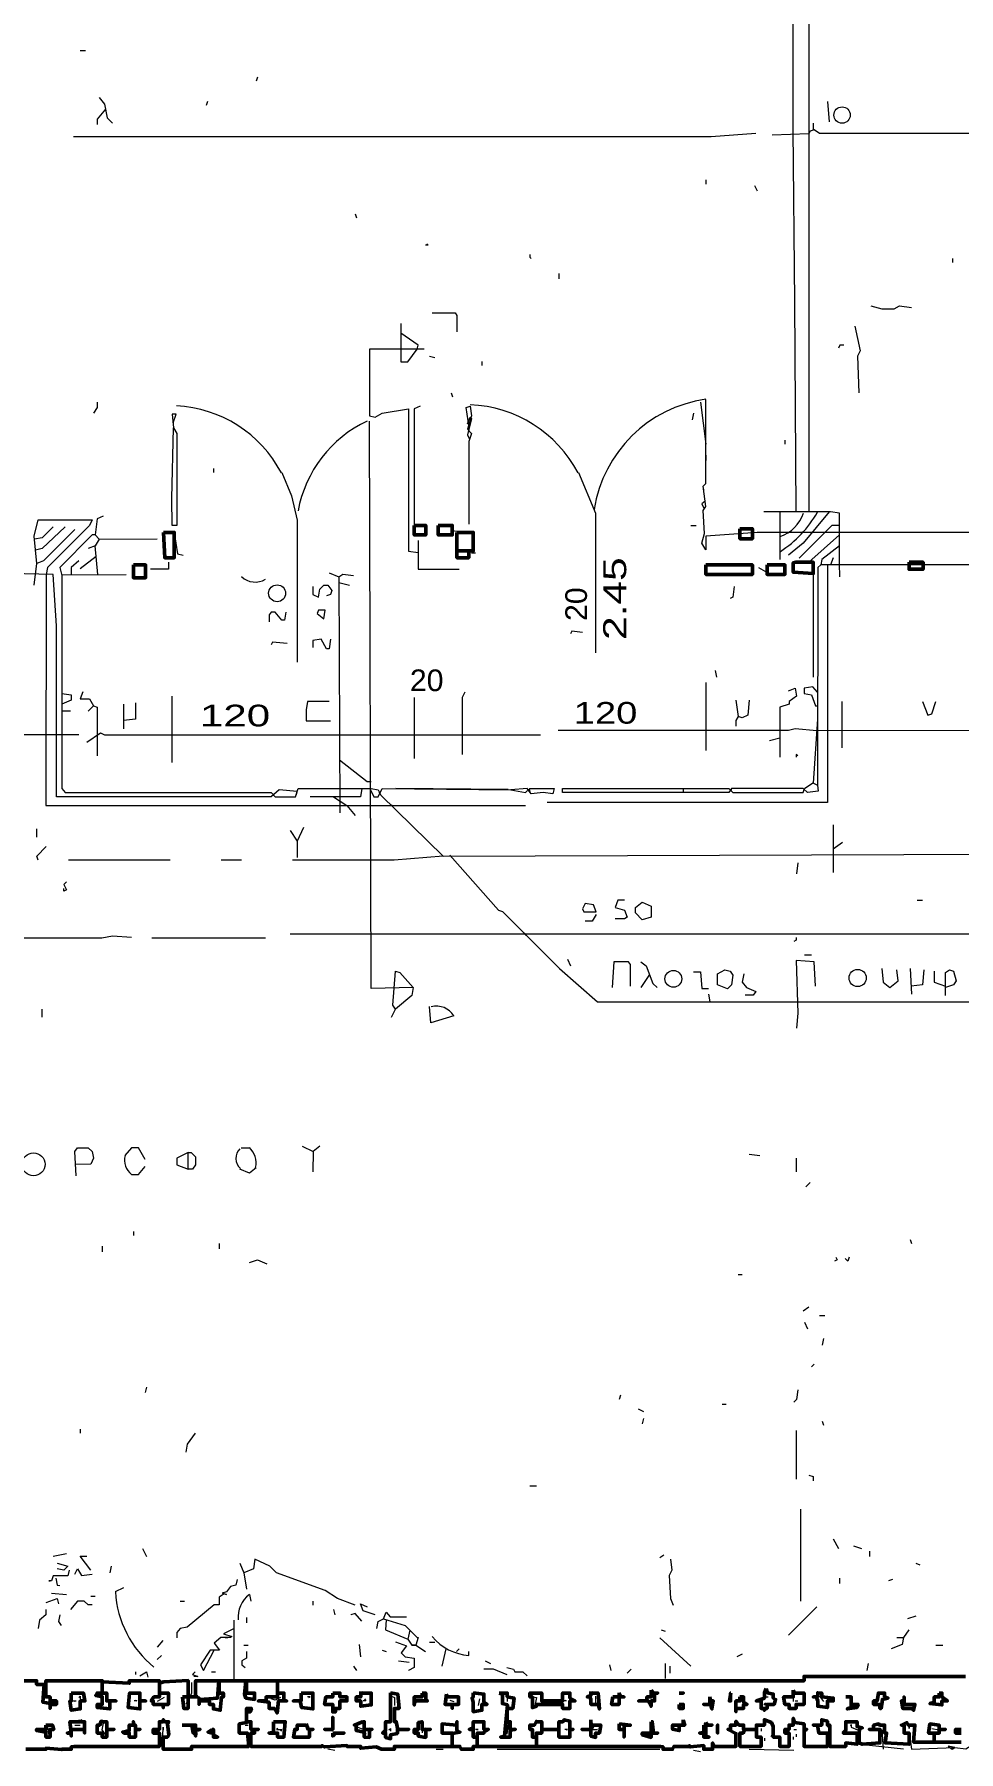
# Model space of a CAD drawing. Header units: metres. Extents: x 0.1 to 48.1, y 1.3 to 34.5.
# Drawn here: x 21.99 to 26.53, y 1.37 to 9.79 of the extents above; entities that cross this region are included whole.
import ezdxf

# ---------------------------------------------------------------- set-up
doc = ezdxf.new("R2010")
doc.units = ezdxf.units.M
doc.linetypes.add('DASHDOT', pattern=[1, 0.5, -0.25, 0, -0.25])
for name, color, linetype, lineweight in [('P2D_AXONES', 1, 'DASHDOT', 13), ('P2D_GRAMMES', 7, 'Continuous', 18), ('P2D_MIKRA', 8, 'Continuous', 13), ('P2D_TOIXOI', 7, 'Continuous', 50), ('P2D_TOXA', 7, 'Continuous', 18)]:
    doc.layers.add(name, color=color, linetype=linetype, lineweight=lineweight)
doc.layers.add('P2D_KEIMENA', color=7, linetype='Continuous')
doc.styles.add('ARIAL', font='arial.ttf')

msp = doc.modelspace()

# ---------------------------------------------------------------- linework, layer by layer
at = {"layer": 'P2D_AXONES'}
msp.add_lwpolyline([(23.641283, 6.094005), (23.674529, 6.087356), (23.687827, 6.060759), (23.993691, 5.761545), (23.754319, 5.741672), (22.005576, 5.741672), (21.998927, 5.761545), (22.045471, 5.808089)], dxfattribs=at)
at = {"layer": 'P2D_GRAMMES'}
for p, q in [((25.811045, 9.35877), (25.811498, 9.324164)), ((25.257042, 7.989031), (25.284094, 7.782906)), ((25.284094, 7.729712), (25.284094, 7.703115)), ((25.271269, 7.569811), (25.273012, 7.556745)), ((25.64723, 7.450568), (25.64723, 7.217723)), ((24.093429, 7.350351), (24.038621, 7.357356)), ((25.939688, 7.337408), (25.788979, 7.203695)), ((22.304791, 7.317461), (22.284843, 7.284215)), ((22.304791, 7.317461), (22.590707, 7.318723)), ((26.852853, 7.190122), (25.848822, 7.191126)), ((25.908665, 7.225841), (25.895366, 7.190122)), ((22.12035, 7.142563), (22.437775, 7.143732)), ((23.481702, 7.131283), (23.487316, 5.974319)), ((23.481831, 7.104622), (23.534895, 7.091387)), ((25.811045, 7.147906), (25.811045, 6.639241)), ((25.284094, 6.612644), (25.284094, 6.280183)), ((22.424351, 6.506257), (22.424351, 6.386571)), ((22.661725, 6.546152), (22.661725, 6.22034)), ((23.851933, 6.539503), (23.851933, 6.240288)), ((25.431861, 6.526204), (25.44322, 6.446414)), ((25.952246, 6.519555), (25.952246, 6.293482)), ((22.121452, 6.474119), (22.165157, 6.474119)), ((25.832171, 6.433069), (25.810621, 6.119755)), ((22.205052, 6.356467), (20.848613, 6.356467)), ((25.64723, 6.340026), (25.596152, 6.326728)), ((23.276098, 6.074645), (23.272218, 6.062596)), ((23.678518, 6.079377), (23.681674, 6.067169)), ((24.312996, 6.087487), (23.761166, 6.093001)), ((24.416363, 6.091008), (24.420638, 6.074411)), ((25.172753, 6.093667), (25.172753, 6.074058)), ((25.409974, 6.093667), (25.407511, 6.082563)), ((23.734878, 6.014732), (23.74767, 6.00906)), ((23.308822, 5.901178), (23.277921, 5.834686)), ((25.909937, 5.914476), (25.909937, 5.681754)), ((25.955209, 5.828037), (25.909937, 5.794791)), ((23.993691, 5.761545), (30.057775, 5.782567)), ((23.122644, 5.359006), (22.56411, 5.359006)), ((23.24233, 5.379884), (27.21856, 5.379884)), ((24.392644, 5.382539), (24.402618, 5.372565)), ((25.007525, 5.180184), (24.964476, 5.116571)), ((26.28767, 5.20966), (26.294319, 5.083325)), ((25.296937, 5.083325), (25.303586, 5.045536)), ((23.002958, 4.329666), (23.042853, 4.329666)), ((23.302173, 4.338613), (23.355366, 4.312016)), ((23.355366, 4.312016), (23.355025, 4.212277)), ((23.388613, 4.338613), (23.355366, 4.312016)), ((25.727343, 2.942277), (25.727343, 2.702906)), ((25.748902, 2.556623), (25.748902, 2.104476)), ((22.424351, 2.170969), (22.384581, 2.151021)), ((23.042853, 2.137723), (23.049503, 2.104476)), ((25.828874, 2.07788), (25.689241, 1.938246)), ((22.967349, 1.714671), (22.967349, 2.011387)), ((23.831148, 1.962021), (23.820812, 1.918298)), ((22.923168, 1.927137), (22.936466, 1.927137)), ((23.927199, 1.904067), (23.953796, 1.904067)), ((24.073482, 1.871754), (24.060183, 1.858455)), ((24.119512, 1.838508), (24.119512, 1.858455)), ((25.057565, 1.924948), (25.210497, 1.785314)), ((26.221178, 1.927137), (26.254424, 1.927137)), ((24.25966, 1.378187), (25.057565, 1.378187)), ((25.795628, 1.391936), (25.971104, 1.391936)), ((26.254424, 1.378187), (26.026191, 1.402984))]:
    msp.add_line(p, q, dxfattribs=at)
for points in [[(25.692753, 10.701911), (25.789644, 10.700789), (25.789644, 7.450568)], [(25.727343, 7.450568), (25.720389, 8.481073), (25.713436, 9.325524), (25.713436, 10.349503), (25.729136, 10.382749)], [(22.304791, 9.484237), (22.331387, 9.451859), (22.344686, 9.385366), (22.371283, 9.35877)], [(22.336246, 9.427563), (22.295808, 9.378717), (22.295808, 9.35212)], [(25.52966, 9.307683), (25.310236, 9.291396), (22.178455, 9.291396)], [(28.575, 9.338822), (28.568351, 9.319616), (27.883482, 9.319616), (27.81699, 9.307683), (25.842173, 9.307683), (25.815576, 9.325524), (25.795628, 9.318874), (25.789644, 9.305576), (25.60945, 9.298927)], [(23.940497, 8.428263), (24.053534, 8.428263), (24.061877, 8.414581), (24.061877, 8.334791)], [(26.094843, 8.461126), (26.148037, 8.447415), (26.20788, 8.447415), (26.234476, 8.461126), (26.294319, 8.454476)], [(23.787185, 8.374686), (23.787185, 8.187699), (23.820812, 8.187699), (23.867356, 8.248507), (23.871896, 8.268298), (23.787185, 8.328141)], [(26.015052, 8.361387), (26.041649, 8.241702), (26.028351, 8.215105), (26.035, 8.035576)], [(23.900602, 8.248507), (23.632028, 8.248507), (23.632028, 7.922539), (23.66123, 7.91589), (23.694476, 7.935838), (23.824259, 7.955785), (23.824259, 7.257618), (23.871896, 7.250969)], [(22.667958, 7.888385), (22.683796, 7.929962), (22.663848, 7.929962), (22.670497, 7.862696), (22.686715, 7.836099), (22.686715, 7.384488), (22.663848, 7.384488), (22.661725, 7.516937), (22.670497, 7.862696)], [(23.880654, 7.969084), (23.851933, 7.955785), (23.851933, 7.384488)], [(24.122373, 7.865434), (24.106728, 7.962435), (24.126675, 7.969084), (24.133325, 7.922539), (24.113377, 7.856047), (24.133325, 7.836099), (24.119512, 7.796204), (24.119512, 7.390602)], [(29.383567, 7.368993), (27.032382, 7.368258), (27.019084, 7.350351), (25.536309, 7.350351), (25.284094, 7.330759), (25.283639, 7.264267), (25.263691, 7.297513), (25.27699, 7.344058), (25.27034, 7.457094), (25.283639, 7.477042), (25.27034, 7.57678), (25.284094, 7.590079), (25.284094, 8.00233)], [(23.847408, 5.116571), (23.641283, 5.11184), (23.632028, 7.895942)], [(24.126875, 7.883442), (24.113377, 7.883491), (24.126675, 7.91589), (24.133325, 7.909241), (24.113377, 7.82945), (24.123678, 7.808238)], [(23.202435, 7.643272), (23.248979, 7.530236), (23.277921, 7.41055), (23.277921, 6.712382)], [(24.658613, 7.643272), (24.742493, 7.443796), (24.742493, 6.758927)], [(25.280038, 7.504045), (25.263691, 7.49034), (25.276478, 7.466301)], [(22.324738, 7.430497), (22.295808, 7.417199), (22.284843, 7.337284)], [(25.941911, 7.131283), (25.939688, 7.197775), (25.939688, 7.443796), (25.895366, 7.450445), (25.769031, 7.450568), (25.569555, 7.450568)], [(25.888724, 7.450452), (25.762382, 7.297513), (25.689241, 7.23767)], [(23.277193, 6.078044), (23.189136, 6.087356), (23.149241, 6.052379), (22.09554, 6.052379), (22.09554, 6.891911), (22.078717, 7.143732), (21.726309, 7.15123), (21.679764, 7.143732), (20.542749, 7.143732), (20.509503, 7.127231), (20.316675, 7.127231), (20.26975, 7.144581), (20.26975, 7.310812), (20.349921, 7.377304), (20.36322, 7.411639), (20.595942, 7.411639)], [(21.985628, 7.091387), (21.998927, 7.197775), (21.985628, 7.330759), (22.005576, 7.411639), (22.271545, 7.411639), (22.258246, 7.383953), (22.05212, 7.177827), (22.045471, 7.143732), (22.043707, 6.00906), (24.399293, 6.00906)], [(22.078717, 7.377304), (22.025524, 7.32411), (21.987077, 7.316276)], [(22.13856, 7.377304), (22.025524, 7.270916), (21.992343, 7.263609)], [(22.185105, 7.364005), (22.032173, 7.211073), (21.998927, 7.197775)], [(22.304791, 7.317461), (22.284843, 7.337284), (22.271545, 7.337284), (22.111963, 7.177827), (22.121452, 7.137932), (22.121452, 6.094005), (22.13856, 6.073226), (23.149241, 6.073226), (23.169188, 6.052379), (23.268927, 6.052379), (23.282225, 6.093667), (23.634634, 6.093667), (23.654581, 6.052379), (23.674529, 6.052379), (23.694476, 6.093667), (24.326152, 6.087356)], [(22.673822, 7.350351), (22.690445, 7.244319), (22.717042, 7.23767)], [(25.939688, 7.384488), (25.902016, 7.384488), (25.742435, 7.224372)], [(22.298141, 7.143732), (22.284843, 7.284215), (22.251597, 7.270916)], [(23.871896, 7.310812), (23.871896, 7.169311), (24.073482, 7.169311)], [(25.939688, 7.284215), (25.85291, 7.217723), (25.848822, 7.191126)], [(22.205052, 7.211073), (22.168215, 7.177827), (22.168215, 7.143732)], [(22.289834, 7.231493), (22.212619, 7.171178), (22.212619, 7.171178)], [(22.645563, 7.204424), (22.645563, 7.169311), (22.557461, 7.169311)], [(25.880581, 7.191047), (25.880564, 6.024671), (24.505681, 6.024671)], [(25.848822, 7.191126), (25.833782, 7.177827), (25.831471, 6.10933)], [(23.435157, 7.15123), (23.481702, 7.131283), (23.501649, 7.144581), (23.554843, 7.137932)], [(25.689241, 6.572749), (25.722487, 6.586047), (25.729136, 6.546152), (25.692753, 6.519555), (25.692753, 6.506257), (25.64723, 6.492958), (25.64723, 6.246937)], [(25.832459, 6.566063), (25.808927, 6.592696), (25.766515, 6.586047), (25.766515, 6.55945), (25.802277, 6.552801), (25.822225, 6.499607), (25.832315, 6.499614)], [(22.121452, 6.55945), (22.168215, 6.552801), (22.168215, 6.526204), (22.121452, 6.506257)], [(22.225, 6.567206), (22.211702, 6.533272), (22.258246, 6.533272), (22.278194, 6.499607)], [(22.278194, 6.499607), (22.251597, 6.47301), (22.251597, 6.47301)], [(22.278194, 6.499607), (22.295808, 6.492958), (22.295808, 6.253586)], [(22.483203, 6.512906), (22.483203, 6.433115), (22.424351, 6.426466)], [(23.435157, 6.519555), (23.32877, 6.519555), (23.321112, 6.47966), (23.321112, 6.425882), (23.441806, 6.425882)], [(24.100079, 6.566099), (24.08678, 6.539503), (24.08678, 6.260236)], [(25.496414, 6.526204), (25.489764, 6.453063), (25.463168, 6.439764), (25.44322, 6.446414)], [(25.44322, 6.446414), (25.431861, 6.426466), (25.431861, 6.399869)], [(22.244948, 6.320079), (22.31144, 6.366623), (22.331387, 6.356467), (24.472435, 6.356467)], [(27.617513, 6.37778), (25.828308, 6.376905), (25.722487, 6.386571), (25.689241, 6.37778), (24.558874, 6.37778)], [(23.486058, 6.233563), (23.621335, 6.127418), (23.641283, 6.127418)], [(23.594738, 6.093667), (23.588089, 6.052379), (23.342068, 6.052379)], [(23.455105, 6.052379), (23.521597, 6.00906), (23.561492, 5.961021)], [(23.24233, 5.88788), (23.277921, 5.834686), (23.277921, 5.754895)], [(24.026937, 5.765369), (24.266309, 5.495576), (24.286257, 5.488927), (24.565524, 5.20966), (24.751702, 5.045536), (26.952592, 5.045536), (27.318298, 5.062011), (28.162749, 5.062011)], [(22.464372, 5.362592), (22.371283, 5.369241), (22.318089, 5.359006), (20.808717, 5.359006), (20.773398, 5.355942), (20.748874, 5.339727), (20.323325, 5.339727), (20.303377, 5.355942), (20.256832, 5.339727), (19.864529, 5.339727)], [(24.913721, 5.12322), (24.913721, 5.229607), (24.904634, 5.242906), (24.831492, 5.242906), (24.824843, 5.116571)], [(24.964476, 5.242906), (24.991073, 5.222958), (25.024319, 5.136518), (25.044267, 5.116571)], [(25.822225, 5.12322), (25.815576, 5.242906), (25.727343, 5.249555), (25.735785, 4.990236), (25.729136, 4.917094)], [(23.741021, 4.970288), (23.760969, 5.010183), (23.74767, 5.030131), (23.760969, 5.196361), (23.780916, 5.189712), (23.847408, 5.116571)], [(25.469817, 5.183063), (25.463168, 5.143168), (25.483115, 5.116571), (25.52966, 5.096623), (25.516361, 5.078476), (25.476466, 5.078476)], [(26.354162, 5.20301), (26.347513, 5.129869), (26.292244, 5.122761)], [(26.405104, 5.196361), (26.405104, 5.143168), (26.460688, 5.12322)], [(26.460688, 5.076675), (26.460688, 5.189712), (26.480497, 5.20301), (26.500445, 5.196361), (26.513743, 5.149817), (26.500445, 5.129869), (26.460688, 5.116571)], [(23.847408, 5.116571), (23.840759, 5.076675), (23.760969, 5.010183)], [(24.046885, 4.976937), (23.933848, 4.943691), (23.927199, 5.023482)], [(22.191754, 4.19233), (22.185105, 4.312016), (22.198403, 4.329666), (22.251597, 4.329666), (22.271545, 4.312016), (22.278194, 4.27877), (22.264895, 4.248778), (22.188648, 4.248236)], [(22.530864, 4.27212), (22.497618, 4.329666), (22.464372, 4.329666), (22.431126, 4.292068)], [(22.742139, 4.306525), (22.686715, 4.27877), (22.686715, 4.245524), (22.742139, 4.225848)], [(22.464372, 4.198979), (22.497618, 4.198979), (22.530864, 4.238874)], [(23.076099, 4.232225), (23.042853, 4.205628), (22.996309, 4.225576)], [(22.996309, 2.290654), (23.016257, 2.24411), (23.028787, 2.164319)], [(23.561492, 2.084529), (23.475052, 2.117775), (23.415209, 2.15767), (23.175838, 2.24411), (23.142592, 2.277356), (23.06945, 2.310602), (23.062801, 2.264058), (23.016257, 2.24411)], [(25.110759, 2.310602), (25.117408, 2.257408), (25.10411, 2.230812), (25.110759, 2.117775), (25.124058, 2.084529)], [(22.98301, 2.210864), (22.976361, 2.184267), (22.949764, 2.177618), (22.929817, 2.151021), (22.909869, 2.144372), (22.929817, 2.137723), (22.919843, 2.141047), (22.894354, 2.124424), (22.894354, 2.086506), (22.869974, 2.086506), (22.73699, 1.978141), (22.703743, 1.971492), (22.686715, 1.951545), (22.686715, 1.924948)], [(23.594738, 2.006875), (23.561492, 2.044634), (23.541545, 2.037984), (23.541545, 2.037984)], [(23.66123, 2.037984), (23.601387, 2.057932), (23.588089, 2.091178), (23.621335, 2.07788)], [(23.701126, 2.018037), (23.714424, 2.051283), (23.734372, 2.027577), (23.814162, 2.027577)], [(22.967349, 1.971492), (22.916518, 1.944895), (22.956414, 1.931597), (22.949764, 1.927137), (22.90322, 1.927137), (22.869974, 1.898351), (22.896571, 1.863765), (22.850026, 1.863765), (22.803482, 1.791963), (22.81678, 1.765366), (22.869974, 1.863765)], [(23.66788, 1.971492), (23.674529, 2.004738), (23.701126, 2.018037), (23.807513, 1.984791), (23.867356, 1.927137), (23.871896, 1.927137), (23.860707, 1.888377), (23.840759, 1.888377)], [(23.714695, 2.013796), (23.711864, 1.964843), (23.820812, 1.918298)], [(26.281021, 1.964843), (26.254424, 1.927137), (26.247775, 1.891702), (26.194581, 1.871754)], [(23.760969, 1.905), (23.814162, 1.885052), (23.787565, 1.851806), (23.807513, 1.831859), (23.851933, 1.825209), (23.851933, 1.778665), (23.824259, 1.765366), (23.824259, 1.765366)], [(23.820812, 1.918298), (23.840759, 1.888377), (23.860707, 1.888377), (23.907251, 1.858455)], [(24.00699, 1.871754), (23.987042, 1.785314), (23.987042, 1.785314)], [(26.128089, 1.475507), (26.148037, 1.472801), (26.154686, 1.378187)], [(26.282082, 1.47945), (26.282082, 1.486099), (26.282082, 1.47945)], [(26.282082, 1.457358), (26.294319, 1.378187), (26.507094, 1.386361), (26.473848, 1.39301), (26.493796, 1.378187), (26.507094, 1.386361), (26.560288, 1.379712), (26.613482, 1.413162)]]:
    msp.add_lwpolyline(points, dxfattribs=at)
for points in [[(24.326152, 6.087356), (24.399293, 6.073226), (24.419241, 6.094005), (24.492382, 6.093667), (24.538927, 6.093667), (24.532277, 6.067408), (24.485733, 6.074058), (24.42589, 6.067408), (24.405942, 6.094005)], [(25.831471, 6.10933), (25.835524, 6.080707), (25.78233, 6.074058), (25.762382, 6.093667), (25.409974, 6.093667), (25.396675, 6.073226), (24.580953, 6.073226), (24.580953, 6.093667), (25.396675, 6.093667), (25.416623, 6.073226), (25.762382, 6.073226), (25.769031, 6.094005), (25.808927, 6.120602)], [(22.742139, 4.306525), (22.756937, 4.306525), (22.778614, 4.285419), (22.778614, 4.245524), (22.763586, 4.225848), (22.742139, 4.225848)]]:
    msp.add_lwpolyline(points, close=True, dxfattribs=at)
at = {"layer": 'P2D_MIKRA'}
for p, q in [((22.211702, 9.714732), (22.238298, 9.714732)), ((23.082749, 9.584843), (23.076099, 9.564895)), ((22.836728, 9.465157), (22.830079, 9.445209)), ((25.882068, 9.465157), (25.888717, 9.365419)), ((25.284094, 9.079503), (25.284094, 9.059555)), ((25.52301, 9.052906), (25.536309, 9.026309)), ((23.561492, 8.913272), (23.568141, 8.893325)), ((26.494627, 8.693848), (26.494627, 8.673901)), ((24.562322, 8.620707), (24.562322, 8.59411)), ((23.927199, 8.215105), (23.953796, 8.208455)), ((24.184174, 8.188508), (24.184174, 8.16856)), ((24.033586, 8.035576), (24.040236, 8.015628)), ((25.223796, 7.935838), (25.217147, 7.902592)), ((25.672318, 7.802853), (25.672318, 7.782906)), ((22.866174, 7.66322), (22.866174, 7.643272)), ((25.210497, 7.384488), (25.237094, 7.384488)), ((24.133325, 7.249098), (24.153272, 7.249098)), ((25.542958, 7.177827), (25.576204, 7.15788)), ((25.330183, 6.672487), (25.336832, 6.639241)), ((21.997949, 5.894529), (21.997949, 5.854634)), ((25.735785, 5.728298), (25.729136, 5.675105)), ((26.320916, 5.545042), (26.347513, 5.545042)), ((24.605419, 5.256204), (24.618717, 5.222958)), ((25.769031, 5.276188), (25.802277, 5.276188)), ((22.02457, 5.010183), (22.02457, 4.970288)), ((25.496414, 4.298717), (25.549607, 4.292068)), ((25.727343, 4.27877), (25.727343, 4.212277)), ((25.795628, 4.159084), (25.775681, 4.139136)), ((22.473329, 3.919712), (22.473329, 3.899764)), ((26.28767, 3.879817), (26.294319, 3.859869)), ((22.320258, 3.846571), (22.320258, 3.819974)), ((22.894354, 3.859869), (22.894354, 3.833272)), ((25.44322, 3.708561), (25.463168, 3.708561)), ((25.788979, 3.547356), (25.762382, 3.527408)), ((25.769031, 3.474215), (25.78233, 3.440969)), ((25.842173, 3.507461), (25.86877, 3.507461)), ((25.86212, 3.394424), (25.855471, 3.361178)), ((25.815576, 3.268089), (25.802277, 3.254791)), ((22.537513, 3.155052), (22.530864, 3.128455)), ((24.864738, 3.115157), (24.858089, 3.095209)), ((24.951178, 3.048665), (24.977775, 3.035366)), ((25.363429, 3.072036), (25.383377, 3.072036)), ((24.977775, 3.00212), (24.971126, 2.975524)), ((25.855471, 2.988822), (25.86212, 2.968874)), ((22.212619, 2.948927), (22.212619, 2.928979)), ((24.419241, 2.670286), (24.452487, 2.670286)), ((22.517565, 2.363796), (22.537513, 2.323901)), ((25.908665, 2.41034), (25.935262, 2.363796)), ((26.008403, 2.377094), (26.048298, 2.363796)), ((22.145209, 2.337199), (22.078717, 2.323901)), ((22.364634, 2.277356), (22.357984, 2.24411)), ((25.077513, 2.33055), (25.057565, 2.317251)), ((26.087529, 2.350497), (26.087529, 2.323901)), ((26.314267, 2.290654), (26.334215, 2.284005)), ((25.939688, 2.217513), (25.939688, 2.190916)), ((26.20123, 2.210864), (26.181283, 2.204215)), ((22.072068, 2.144372), (22.145209, 2.137723)), ((22.264895, 2.129572), (22.284843, 2.129572)), ((22.703743, 2.104429), (22.723691, 2.104429)), ((23.028787, 2.024686), (23.028787, 1.998089)), ((23.355025, 2.104476), (23.355025, 2.084529)), ((23.455105, 2.064581), (23.461754, 2.037984)), ((26.314267, 2.031335), (26.274372, 2.018037)), ((25.064215, 1.964843), (25.084162, 1.958194)), ((22.617304, 1.911649), (22.590707, 1.878403)), ((23.016257, 1.888377), (23.036204, 1.888377)), ((23.58144, 1.891702), (23.588089, 1.831859)), ((23.694476, 1.865105), (23.714424, 1.858455)), ((26.414005, 1.888377), (26.447251, 1.888377)), ((22.610654, 1.838508), (22.590707, 1.81856)), ((23.554843, 1.785314), (23.568141, 1.765366)), ((23.774267, 1.811911), (23.827461, 1.805262)), ((24.199817, 1.811911), (24.226414, 1.798613)), ((24.811545, 1.791963), (24.818194, 1.765366)), ((24.917932, 1.772016), (24.897984, 1.752068)), ((25.084162, 1.798613), (25.084162, 1.725471)), ((25.10688, 1.785314), (25.10688, 1.752068)), ((25.463168, 1.845157), (25.436571, 1.831859)), ((26.081545, 1.798613), (26.074895, 1.765366)), ((22.483203, 1.758717), (22.483203, 1.745419)), ((22.856675, 1.757768), (22.876623, 1.757768)), ((22.623953, 1.632382), (22.590707, 1.612435)), ((24.026937, 1.619084), (24.046885, 1.612435)), ((24.17322, 1.625733), (24.166571, 1.592487)), ((24.309333, 1.625733), (24.309333, 1.612435)), ((24.742493, 1.639031), (24.742493, 1.605785)), ((25.576204, 1.635194), (25.589503, 1.635194)), ((25.713436, 1.625733), (25.713436, 1.612435)), ((25.722487, 1.615659), (25.735785, 1.615659)), ((25.842173, 1.639031), (25.86212, 1.612435)), ((22.05212, 1.486099), (22.05877, 1.446204)), ((22.185105, 1.496876), (22.211702, 1.496876)), ((22.617304, 1.472801), (22.610654, 1.39966)), ((23.022906, 1.496876), (23.036204, 1.496876)), ((23.890628, 1.499398), (23.890628, 1.459503)), ((24.312853, 1.506047), (24.306204, 1.452853)), ((25.451611, 1.452853), (25.451611, 1.39966)), ((25.555081, 1.47945), (25.555081, 1.466152)), ((25.571284, 1.432906), (25.571284, 1.419607)), ((25.60945, 1.452853), (25.602801, 1.439555)), ((25.713436, 1.439555), (25.713436, 1.426257)), ((25.715838, 1.475507), (25.729136, 1.475507)), ((25.727343, 1.452853), (25.727343, 1.439555)), ((25.880564, 1.459503), (25.880564, 1.406309)), ((26.394058, 1.47945), (26.427304, 1.472801)), ((23.428508, 1.379712), (23.461754, 1.373063)), ((23.960445, 1.378187), (23.993691, 1.378187)), ((25.223796, 1.373063), (25.257042, 1.366414)), ((25.496414, 1.378187), (25.715838, 1.373063))]:
    msp.add_line(p, q, dxfattribs=at)
for points in [[(23.913901, 8.76699), (23.92055, 8.76034), (23.907251, 8.76034)], [(24.420167, 8.713796), (24.420167, 8.700497), (24.42589, 8.693848)], [(25.961859, 8.26883), (25.941911, 8.26883), (25.935262, 8.255)], [(22.295808, 7.989031), (22.295808, 7.962435), (22.278194, 7.935838)], [(23.355025, 7.084738), (23.355025, 7.044843), (23.381963, 7.031545), (23.388613, 7.07144), (23.40856, 7.090447), (23.428508, 7.090447), (23.448455, 7.064791), (23.441806, 7.044843), (23.421859, 7.038194)], [(25.423272, 7.084738), (25.416623, 7.031545), (25.403325, 7.024895)], [(23.222382, 6.958403), (23.215733, 6.918508), (23.202435, 6.918508), (23.169188, 6.958403), (23.149241, 6.958403), (23.139208, 6.945105), (23.139208, 6.911859)], [(24.67856, 6.858665), (24.625366, 6.865314), (24.618717, 6.852016)], [(23.229031, 6.805471), (23.15589, 6.81212), (23.149241, 6.798822)], [(23.441806, 6.825419), (23.435157, 6.778637), (23.421859, 6.778637), (23.395262, 6.825419), (23.355025, 6.81877), (23.355025, 6.785524)], [(26.347513, 6.519555), (26.37411, 6.453063), (26.394058, 6.459712), (26.414005, 6.519555)], [(25.735785, 6.253586), (25.727343, 6.260236), (25.727343, 6.246937)], [(22.145209, 5.635209), (22.131911, 5.621911), (22.145209, 5.595314), (22.131911, 5.588665), (22.131911, 5.601963)], [(24.884686, 5.545042), (24.85144, 5.545042), (24.838141, 5.508874), (24.884686, 5.495576), (24.897984, 5.46233), (24.884686, 5.453686), (24.838141, 5.453686)], [(24.745052, 5.475628), (24.725105, 5.442382), (24.691859, 5.442382)], [(25.727343, 5.362592), (25.727343, 5.349293), (25.715838, 5.342644)], [(25.223796, 5.19375), (25.257042, 5.19375), (25.263691, 5.11184), (25.296937, 5.11184)], [(26.148037, 5.20966), (26.154686, 5.143168), (26.187932, 5.116571), (26.227827, 5.149817), (26.221178, 5.20301)], [(25.921963, 3.793377), (25.928613, 3.780079), (25.915314, 3.773429)], [(25.988455, 3.793377), (25.981806, 3.773429), (25.968508, 3.786728)], [(23.042853, 3.76678), (23.082749, 3.780079), (23.129293, 3.760131)], [(25.735785, 3.141754), (25.729136, 3.095209), (25.715838, 3.081911)], [(22.776885, 2.928979), (22.73699, 2.875785), (22.73034, 2.83589)], [(25.788979, 2.722853), (25.811045, 2.716204), (25.811045, 2.696257)], [(22.098665, 2.290654), (22.151859, 2.277356), (22.131911, 2.257408), (22.098665, 2.264058)], [(22.264895, 2.257408), (22.211702, 2.326335), (22.244948, 2.326335)], [(22.158508, 2.257408), (22.151859, 2.229884), (22.078717, 2.229884), (22.072068, 2.205251), (22.05877, 2.205251), (22.065419, 2.204215)], [(22.092016, 2.217513), (22.098665, 2.184267), (22.111963, 2.181542)], [(22.185105, 2.237461), (22.198403, 2.264058), (22.218351, 2.230812), (22.271545, 2.237461)], [(22.045471, 2.097827), (22.098665, 2.117775), (22.105314, 2.091178)], [(22.043707, 2.064581), (22.043707, 2.037984), (22.012225, 2.011387), (22.005576, 1.971492)], [(22.111963, 2.037984), (22.105314, 2.004738), (22.118613, 1.984791)], [(22.271545, 2.086506), (22.251597, 2.086506), (22.231649, 2.104429), (22.198403, 2.104429), (22.165157, 2.064581)], [(23.028787, 1.858455), (23.028787, 1.825209), (23.005821, 1.811911), (23.005821, 1.791963), (23.022906, 1.778665)], [(24.193168, 1.772946), (24.239712, 1.772946), (24.306204, 1.745419)], [(24.306204, 1.778665), (24.33945, 1.772016), (24.346099, 1.757768), (24.385995, 1.757768), (24.405942, 1.73877)], [(22.504267, 1.73877), (22.537513, 1.758717), (22.544162, 1.73212)], [(22.758877, 1.705524), (22.758877, 1.65233), (22.73034, 1.599136)], [(22.776885, 1.758717), (22.763586, 1.745419), (22.790183, 1.735268), (22.770236, 1.735268)], [(22.185105, 1.612435), (22.178455, 1.615659), (22.191754, 1.615659)], [(22.205052, 1.632382), (22.212619, 1.639031), (22.212619, 1.625733)], [(22.318089, 1.645681), (22.320258, 1.639031), (22.320258, 1.605785)], [(22.484319, 1.619084), (22.490969, 1.615659), (22.47767, 1.615659)], [(23.195785, 1.632382), (23.169188, 1.619084), (23.149241, 1.625733)], [(23.335419, 1.632382), (23.342068, 1.635194), (23.32877, 1.635194)], [(23.608037, 1.625733), (23.614686, 1.615659), (23.601387, 1.615659)], [(23.741021, 1.639031), (23.754957, 1.632382), (23.754957, 1.592487)], [(24.419241, 1.639031), (24.452487, 1.632382), (24.445838, 1.599136)], [(24.59212, 1.619084), (24.59877, 1.615659), (24.585471, 1.615659)], [(25.576204, 1.605785), (25.569555, 1.597991), (25.582853, 1.597991)], [(26.427304, 1.632382), (26.420654, 1.635194), (26.433953, 1.635194)], [(22.324738, 1.506047), (22.318089, 1.472801), (22.338037, 1.446204)], [(22.451073, 1.472801), (22.453174, 1.47945), (22.453174, 1.466152)], [(22.620109, 1.472801), (22.620109, 1.486099), (22.620109, 1.472801)], [(23.182487, 1.47945), (23.175838, 1.475507), (23.202435, 1.475507), (23.195785, 1.466152)], [(23.574791, 1.486099), (23.608037, 1.472801), (23.614686, 1.452853)], [(23.727723, 1.472801), (23.736412, 1.47945), (23.736412, 1.466152)], [(24.159921, 1.472801), (24.166571, 1.475507), (24.153272, 1.475507)], [(24.59877, 1.472801), (24.605419, 1.475507), (24.59212, 1.475507)], [(24.731754, 1.486099), (24.725105, 1.475507), (24.751702, 1.475507), (24.745052, 1.472801)], [(25.875419, 1.492749), (25.880564, 1.499398), (25.880564, 1.486099)], [(25.995105, 1.492749), (25.998291, 1.499398), (25.998291, 1.486099), (26.028351, 1.472801)]]:
    msp.add_lwpolyline(points, dxfattribs=at)
for points in [[(23.415209, 6.968529), (23.381963, 6.968529), (23.375314, 6.951754), (23.40856, 6.925157)], [(24.745052, 5.488395), (24.731754, 5.522173), (24.691859, 5.528822), (24.67856, 5.502225), (24.685209, 5.488395)], [(24.971126, 5.535471), (25.015395, 5.515524), (25.015395, 5.46233), (24.971126, 5.449031), (24.938738, 5.482277), (24.938738, 5.508874)], [(25.376728, 5.20301), (25.403325, 5.196361), (25.416623, 5.176414), (25.409974, 5.129869), (25.390026, 5.109921), (25.34172, 5.129869), (25.34172, 5.183063)]]:
    msp.add_lwpolyline(points, close=True, dxfattribs=at)
at = {"layer": 'P2D_TOIXOI'}
for points in [[(22.620628, 7.350351), (22.627277, 7.225841), (22.673822, 7.225841), (22.673822, 7.350351)], [(23.851933, 7.384488), (23.851933, 7.337284), (23.909011, 7.337284), (23.909011, 7.384488)], [(23.970419, 7.384488), (23.970419, 7.337284), (24.038621, 7.337284), (24.038621, 7.384488)], [(24.061877, 7.350351), (24.061877, 7.259478), (24.142121, 7.259478), (24.142121, 7.350351)], [(25.451611, 7.368258), (25.451611, 7.318723), (25.512781, 7.318723), (25.512781, 7.368258)], [(24.061877, 7.259478), (24.061877, 7.225841), (24.119512, 7.225841), (24.119512, 7.259478)], [(22.473329, 7.190122), (22.473329, 7.127231), (22.533249, 7.127231), (22.533249, 7.190122)], [(25.284094, 7.190122), (25.284094, 7.143732), (25.512781, 7.143732), (25.512781, 7.190122)], [(25.584956, 7.190122), (25.584956, 7.143732), (25.672318, 7.143732), (25.672318, 7.190122)], [(25.725812, 7.203695), (25.713436, 7.201099), (25.713436, 7.154555), (25.811045, 7.147906), (25.811045, 7.203695)], [(26.282082, 7.203695), (26.282082, 7.169311), (26.350838, 7.169311), (26.350838, 7.203695)], [(22.168215, 1.65368), (22.228325, 1.65368), (22.234974, 1.615659), (22.212619, 1.615659), (22.212619, 1.575864), (22.168482, 1.569215), (22.161832, 1.615659), (22.168215, 1.615659)], [(22.483203, 1.65368), (22.505006, 1.65368), (22.505006, 1.615659), (22.533249, 1.615659), (22.533249, 1.615659), (22.505006, 1.615659), (22.505006, 1.575864), (22.447749, 1.582513), (22.454398, 1.65368), (22.483203, 1.65368)], [(22.713717, 1.635194), (22.742139, 1.635194), (22.742139, 1.578511), (22.720366, 1.578511)], [(23.296521, 1.65368), (23.355025, 1.65368), (23.355025, 1.575864), (23.298848, 1.582513), (23.292199, 1.615659), (23.258953, 1.615659), (23.258953, 1.615659), (23.296521, 1.615659)], [(23.452413, 1.65368), (23.487316, 1.65368), (23.487316, 1.635194), (23.521597, 1.635194), (23.521597, 1.615659), (23.487316, 1.615659), (23.487316, 1.578511), (23.465079, 1.578511), (23.465079, 1.561806), (23.452413, 1.561806), (23.452413, 1.578511), (23.452413, 1.578511), (23.452413, 1.597991), (23.411885, 1.597991), (23.418534, 1.635194), (23.452413, 1.635194)], [(23.589458, 1.662304), (23.591414, 1.65368), (23.641283, 1.65368), (23.641283, 1.595812), (23.589458, 1.589162), (23.589458, 1.615659), (23.567191, 1.615659), (23.567191, 1.635194), (23.589458, 1.635194)], [(23.736412, 1.655654), (23.770942, 1.649005), (23.777592, 1.578511), (23.754957, 1.578511), (23.754957, 1.513557), (23.764293, 1.513557), (23.770942, 1.475507), (23.824259, 1.475507), (23.824259, 1.475507), (23.769528, 1.475507), (23.769528, 1.456178), (23.736412, 1.449529), (23.736412, 1.429581), (23.711864, 1.43623), (23.711864, 1.457358), (23.697801, 1.457358), (23.711864, 1.469476), (23.711864, 1.513557), (23.736412, 1.513557), (23.736412, 1.615659), (23.736412, 1.615659)], [(23.890628, 1.65368), (23.909011, 1.65368), (23.909011, 1.622408), (23.917225, 1.615659), (23.857382, 1.615659), (23.851933, 1.595812), (23.851933, 1.635194), (23.890628, 1.635194)], [(24.010314, 1.649005), (24.016963, 1.635194), (24.070157, 1.635194), (24.070157, 1.597991), (24.038621, 1.597991), (24.038621, 1.578511), (24.038621, 1.578511), (24.038621, 1.597991), (24.003665, 1.597991)], [(24.142121, 1.655654), (24.194776, 1.649005), (24.194776, 1.60911), (24.209791, 1.597991), (24.184174, 1.597991), (24.184174, 1.569215), (24.142121, 1.562565), (24.142121, 1.60911), (24.136649, 1.629058), (24.142121, 1.635707)], [(24.269634, 1.65368), (24.309333, 1.65368), (24.309333, 1.635707), (24.342775, 1.629058), (24.336126, 1.578511), (24.309333, 1.578511), (24.309333, 1.513557), (24.323629, 1.513557), (24.323629, 1.475507), (24.348023, 1.475507), (24.348023, 1.476126), (24.323629, 1.469476), (24.323629, 1.437915), (24.276283, 1.437915), (24.29623, 1.44288), (24.309529, 1.595812), (24.285518, 1.602461), (24.285518, 1.649005)], [(24.478289, 1.65368), (24.478289, 1.65368), (24.478289, 1.615659), (24.580953, 1.615659), (24.580953, 1.65368), (24.616602, 1.65368), (24.616602, 1.65368), (24.616602, 1.65368), (24.616602, 1.629058), (24.64199, 1.615659), (24.616602, 1.615659), (24.616602, 1.578511), (24.580953, 1.578511), (24.580953, 1.578511), (24.580953, 1.578511), (24.580953, 1.597991), (24.451985, 1.597991), (24.451985, 1.589162), (24.432223, 1.582513), (24.432223, 1.635194), (24.420167, 1.635194), (24.420167, 1.65368), (24.478289, 1.65368)], [(24.71988, 1.662304), (24.72178, 1.65368), (24.755026, 1.65368), (24.761675, 1.575864), (24.755026, 1.597991), (24.71988, 1.597991), (24.71988, 1.622408), (24.715131, 1.635194), (24.701832, 1.635194), (24.71988, 1.642356)], [(24.828168, 1.635194), (24.857893, 1.635194), (24.857893, 1.597991), (24.821518, 1.597991)], [(24.857893, 1.655654), (24.868063, 1.635707), (24.881361, 1.635194), (24.857893, 1.635194)], [(25.015395, 1.668953), (25.027644, 1.655654), (25.047592, 1.65368), (25.032631, 1.65368), (25.032631, 1.615659), (25.015395, 1.615659), (25.015395, 1.589162), (25.001047, 1.615659), (24.954819, 1.615659), (24.954819, 1.615659), (24.994398, 1.615659), (24.994398, 1.635194), (25.015395, 1.635194)], [(25.153504, 1.65368), (25.172753, 1.65368), (25.172753, 1.65368), (25.153504, 1.65368)], [(25.302819, 1.635707), (25.306911, 1.615659), (25.320209, 1.615659), (25.31356, 1.575864), (25.306911, 1.597991), (25.273665, 1.597991), (25.273665, 1.597991), (25.302819, 1.597991)], [(25.406649, 1.65368), (25.405609, 1.65368), (25.405609, 1.615659), (25.4, 1.615659)], [(25.451611, 1.635194), (25.469515, 1.635194), (25.469515, 1.60911), (25.48644, 1.597991), (25.469515, 1.597991), (25.469515, 1.578511), (25.433246, 1.578511), (25.431861, 1.562565), (25.431861, 1.615659), (25.451611, 1.615659)], [(25.579529, 1.675602), (25.586178, 1.655654), (25.614823, 1.649005), (25.614823, 1.629058), (25.626073, 1.622408), (25.619424, 1.597991), (25.584956, 1.597991), (25.584956, 1.578511), (25.57288, 1.578511), (25.571284, 1.569215), (25.571284, 1.578511), (25.555081, 1.578511), (25.555081, 1.615659), (25.532034, 1.615659), (25.532034, 1.615759), (25.571284, 1.629058), (25.571284, 1.655654)], [(25.713436, 1.668953), (25.719162, 1.65368), (25.766515, 1.65368), (25.766515, 1.622408), (25.766515, 1.60911), (25.766515, 1.597991), (25.727343, 1.597991), (25.727343, 1.578511), (25.692753, 1.578511), (25.692753, 1.597991), (25.672618, 1.597991), (25.665969, 1.635194), (25.713436, 1.635194)], [(25.852147, 1.65368), (25.85291, 1.65368), (25.85291, 1.635707), (25.909937, 1.629058), (25.909937, 1.615659), (25.880564, 1.615659), (25.880564, 1.582513), (25.833782, 1.589162), (25.833782, 1.615759), (25.82555, 1.635194), (25.812251, 1.635194), (25.833782, 1.635707), (25.833782, 1.655654)], [(25.971104, 1.635194), (25.998291, 1.635194), (25.998291, 1.597991), (26.031675, 1.597991), (26.025026, 1.582513), (25.978482, 1.575864), (25.998291, 1.582513), (25.998291, 1.635194), (25.971104, 1.635194)], [(26.161995, 1.65368), (26.161995, 1.65368), (26.161995, 1.635707), (26.177958, 1.629058), (26.151361, 1.622408), (26.144712, 1.578511), (26.138859, 1.578511), (26.138859, 1.597991), (26.107476, 1.597991), (26.107476, 1.615659), (26.124764, 1.615659), (26.131414, 1.65368), (26.161995, 1.65368)], [(26.257162, 1.635194), (26.257162, 1.635194), (26.257162, 1.597991), (26.310942, 1.597991), (26.304293, 1.569215), (26.297644, 1.578511), (26.251099, 1.578511), (26.24445, 1.615659), (26.257162, 1.615659)], [(26.43025, 1.65368), (26.443262, 1.65368), (26.443262, 1.635707), (26.470524, 1.615659), (26.443262, 1.615659), (26.443262, 1.595812), (26.384084, 1.602461), (26.405104, 1.60911), (26.405104, 1.635194), (26.43025, 1.635194)], [(22.212619, 1.52267), (22.215026, 1.513557), (22.233378, 1.513557), (22.233378, 1.475507), (22.168215, 1.475507), (22.168215, 1.44288), (22.168482, 1.457358), (22.148534, 1.457358), (22.168482, 1.462827), (22.161832, 1.513557), (22.212619, 1.513557)], [(23.452413, 1.535281), (23.452413, 1.535281), (23.452413, 1.475507), (23.412715, 1.475507), (23.412715, 1.475507), (23.452413, 1.475507)], [(24.71988, 1.52267), (24.72178, 1.496876), (24.768325, 1.496876), (24.761675, 1.457358), (24.742493, 1.457358), (24.742493, 1.43623), (24.71988, 1.44288), (24.71988, 1.475507), (24.675236, 1.475507), (24.675236, 1.475507), (24.71988, 1.475507)], [(25.172753, 1.52267), (25.180576, 1.496876), (25.153504, 1.496876), (25.153504, 1.469476), (25.120733, 1.476126), (25.120733, 1.496876), (25.172753, 1.496876)], [(25.153504, 1.597991), (25.172753, 1.597991), (25.172753, 1.578511), (25.153504, 1.578511)], [(22.043707, 1.496876), (22.075393, 1.496876), (22.082042, 1.475507), (22.064311, 1.475507), (22.064311, 1.437915), (22.043707, 1.437915), (22.043707, 1.462827), (21.997949, 1.469476), (21.997949, 1.475507), (22.043707, 1.475507)], [(22.233378, 1.475507), (22.233378, 1.475507), (22.233378, 1.457358), (22.233378, 1.457358)], [(22.328063, 1.513557), (22.342772, 1.513557), (22.342772, 1.475507), (22.377932, 1.475507), (22.377932, 1.475507), (22.342772, 1.475507), (22.342772, 1.437915), (22.320258, 1.437915), (22.320258, 1.457358), (22.295808, 1.457358), (22.295808, 1.496876), (22.308115, 1.496876), (22.314764, 1.516021)], [(22.473329, 1.513557), (22.473329, 1.513557), (22.473329, 1.496876), (22.483203, 1.496876), (22.483203, 1.475507), (22.505006, 1.475507), (22.505006, 1.475507), (22.483203, 1.475507), (22.483203, 1.437915), (22.453174, 1.437915), (22.453174, 1.457358), (22.427801, 1.457358), (22.421152, 1.462827), (22.453174, 1.469476), (22.453174, 1.496876), (22.473329, 1.496876)], [(22.712055, 1.496876), (22.778614, 1.496876), (22.778614, 1.475507), (22.800157, 1.475507), (22.778614, 1.469476), (22.778614, 1.44288), (22.780209, 1.457358), (22.766911, 1.457358), (22.760262, 1.496876), (22.712055, 1.496876)], [(22.86, 1.475507), (22.866174, 1.475507), (22.866174, 1.449529), (22.886597, 1.437915), (22.866174, 1.437915), (22.866174, 1.456178), (22.840052, 1.462827)], [(23.161772, 1.513557), (23.219058, 1.513557), (23.212408, 1.437915), (23.181024, 1.437915), (23.181024, 1.457358), (23.139267, 1.457358), (23.161772, 1.462827)], [(23.321112, 1.502723), (23.332094, 1.475507), (23.355025, 1.475507), (23.355025, 1.475507), (23.337319, 1.475507), (23.337319, 1.437915), (23.258953, 1.437915), (23.265602, 1.475507), (23.277921, 1.475507), (23.277921, 1.496876), (23.321112, 1.496876)], [(23.452413, 1.457358), (23.507467, 1.457358), (23.507467, 1.457358), (23.465079, 1.457358), (23.452413, 1.44288)], [(23.598063, 1.513557), (23.606462, 1.513557), (23.606462, 1.475507), (23.644607, 1.475507), (23.632028, 1.476126), (23.632028, 1.43623), (23.611361, 1.437915), (23.606462, 1.437915), (23.606462, 1.462827), (23.567191, 1.469476), (23.567191, 1.496876), (23.558168, 1.496876)], [(23.890628, 1.513557), (23.890628, 1.513557), (23.890628, 1.475507), (23.930524, 1.475507), (23.909011, 1.476126), (23.909011, 1.43623), (23.871896, 1.44288), (23.871896, 1.457358), (23.851933, 1.457358), (23.851933, 1.475507), (23.871896, 1.475507), (23.871896, 1.509372)], [(24.857893, 1.502723), (24.913721, 1.496073), (24.913721, 1.496876), (24.882541, 1.496876), (24.882541, 1.437915), (24.882541, 1.437915), (24.882541, 1.475507), (24.857893, 1.475507)], [(25.015395, 1.513557), (25.020995, 1.513557), (25.027644, 1.457358), (25.047592, 1.457358), (25.047592, 1.457358), (25.015395, 1.457358), (25.015395, 1.43623), (24.971531, 1.449529), (24.971531, 1.457358), (25.015395, 1.457358)], [(25.273665, 1.496876), (25.284094, 1.496876), (25.284094, 1.44288), (25.300262, 1.437915), (25.273665, 1.437915), (25.273665, 1.457358), (25.253717, 1.457358), (25.273665, 1.462827)], [(25.284094, 1.509372), (25.293613, 1.496073), (25.31356, 1.496876), (25.284094, 1.496876)], [(25.34172, 1.496876), (25.34172, 1.496876), (25.34172, 1.457358), (25.34172, 1.457358)], [(25.473141, 1.475507), (25.466492, 1.457358), (25.451611, 1.457358), (25.451611, 1.391936), (25.555081, 1.391936), (25.555081, 1.437915), (25.532034, 1.437915), (25.532034, 1.475507)]]:
    msp.add_lwpolyline(points, close=True, dxfattribs=at)
for points in [[(26.558131, 1.735268), (25.766515, 1.735268), (25.766515, 1.714671), (25.451611, 1.714671), (25.451611, 1.715497), (25.453194, 1.714671), (25.317043, 1.714671), (25.317043, 1.714671), (24.420167, 1.714671), (24.420167, 1.714671), (23.412715, 1.714671), (23.412715, 1.714671), (23.258953, 1.714671), (23.258953, 1.714671), (23.181024, 1.714671), (23.181024, 1.65368), (23.212408, 1.65368), (23.212408, 1.615759), (23.225707, 1.615659), (23.185812, 1.615659), (23.179162, 1.555916), (23.165864, 1.578511), (23.139208, 1.578511), (23.139208, 1.60911), (23.087278, 1.615759), (23.087278, 1.615659), (23.12522, 1.615659), (23.12522, 1.635194), (23.181024, 1.635194), (23.181024, 1.714671), (23.028787, 1.714671), (23.028787, 1.65368), (23.06858, 1.65368), (23.06858, 1.622408), (23.02623, 1.629058), (23.019581, 1.649005), (23.02623, 1.714671), (22.894354, 1.714671), (22.894354, 1.65368), (22.915576, 1.65368), (22.915576, 1.635194), (22.906545, 1.635194), (22.899895, 1.569215), (22.866174, 1.575864), (22.866174, 1.597991), (22.846702, 1.597991), (22.846702, 1.615659), (22.796168, 1.615659), (22.796168, 1.597991), (22.796168, 1.597991), (22.796168, 1.629058), (22.800157, 1.622408), (22.886597, 1.629058), (22.893246, 1.714671), (22.778614, 1.714671), (22.778614, 1.642356), (22.786859, 1.635194), (22.742139, 1.635194), (22.742139, 1.715497), (22.620628, 1.708848), (22.600941, 1.702199), (22.600941, 1.65368), (22.645563, 1.65368), (22.645563, 1.597991), (22.620109, 1.597991), (22.620109, 1.582513), (22.620628, 1.597991), (22.570873, 1.597991), (22.570873, 1.615659), (22.560785, 1.615659), (22.574084, 1.635194), (22.600941, 1.635194), (22.600941, 1.714671), (22.453174, 1.714671), (22.453174, 1.702199), (22.320258, 1.708848), (22.320258, 1.65368), (22.342772, 1.65368), (22.342772, 1.615659), (22.387906, 1.615659), (22.381257, 1.615659), (22.356876, 1.615659), (22.356876, 1.575864), (22.295808, 1.582513), (22.295808, 1.597991), (22.320258, 1.597991), (22.320258, 1.635707), (22.288168, 1.642356), (22.294817, 1.65368), (22.320258, 1.65368), (22.320258, 1.714671), (22.043707, 1.714671), (22.043707, 1.635194), (22.064311, 1.635194), (22.064311, 1.615659), (22.09554, 1.615659), (22.09554, 1.597991), (22.064311, 1.597991), (22.064311, 1.578511), (22.064311, 1.578511), (22.064311, 1.602461), (22.028848, 1.60911), (22.035497, 1.696369), (21.997949, 1.696369), (21.997949, 1.714671), (21.487402, 1.714671)], [(21.94442, 1.378187), (22.043707, 1.378187), (22.043707, 1.383037), (22.121452, 1.376387), (22.121452, 1.378187), (22.168215, 1.378187), (22.168215, 1.389686), (22.18178, 1.391936), (22.600941, 1.391936), (22.600941, 1.457358), (22.570873, 1.457358), (22.570873, 1.475507), (22.600941, 1.475507), (22.600941, 1.513557), (22.620109, 1.513557), (22.620109, 1.52267), (22.627277, 1.513557), (22.647225, 1.513557), (22.640576, 1.502723), (22.647225, 1.449529), (22.640576, 1.437915), (22.620109, 1.437915), (22.620109, 1.378187), (22.758877, 1.378187), (22.758877, 1.391936), (22.967349, 1.391936), (22.967349, 1.391936), (23.039529, 1.391936), (23.03288, 1.457358), (22.992984, 1.457358), (22.992984, 1.502723), (23.028787, 1.509372), (23.028787, 1.578511), (23.052827, 1.578511), (23.046178, 1.561806), (23.028787, 1.561806), (23.028787, 1.513557), (23.050206, 1.513557), (23.050206, 1.475507), (23.087278, 1.475507), (23.087278, 1.475507), (23.06858, 1.475507), (23.06858, 1.457358), (23.050206, 1.457358), (23.050206, 1.391936), (23.355025, 1.391936), (23.355025, 1.391936), (23.398586, 1.391936), (23.398586, 1.396335), (23.411885, 1.389686), (23.521597, 1.396335), (23.521597, 1.391936), (23.589458, 1.391936), (23.589458, 1.383037), (23.664555, 1.389686), (23.691152, 1.378187), (23.754957, 1.378187), (23.754957, 1.391936), (24.038621, 1.391936), (24.038621, 1.457358), (23.988971, 1.457358), (23.988971, 1.502723), (24.061877, 1.496073), (24.061877, 1.513557), (24.061877, 1.513557), (24.061877, 1.469476), (24.076806, 1.462827), (24.038621, 1.456178), (24.038621, 1.391936), (24.076806, 1.391936), (24.083455, 1.378187), (24.142121, 1.378187), (24.142121, 1.391936), (24.161818, 1.391936), (24.161818, 1.437915), (24.142121, 1.437915), (24.142121, 1.475507), (24.123351, 1.475507), (24.142121, 1.482775), (24.142121, 1.513557), (24.194776, 1.513557), (24.194776, 1.475507), (24.21644, 1.475507), (24.194776, 1.462827), (24.194776, 1.457358), (24.161818, 1.457358), (24.161818, 1.391936), (24.451985, 1.391936), (24.451985, 1.437915), (24.432223, 1.437915), (24.432223, 1.475507), (24.420167, 1.475507), (24.420167, 1.496876), (24.442513, 1.496876), (24.451985, 1.516021), (24.451985, 1.513557), (24.478289, 1.513557), (24.478289, 1.475507), (24.562322, 1.475507), (24.562322, 1.513557), (24.582147, 1.513557), (24.588796, 1.52267), (24.616602, 1.516021), (24.616602, 1.475507), (24.632088, 1.475507), (24.632088, 1.475507), (24.616602, 1.475507), (24.616602, 1.437915), (24.562322, 1.437915), (24.562322, 1.475507), (24.478289, 1.475507), (24.478289, 1.457358), (24.451985, 1.457358), (24.451985, 1.391936), (25.06089, 1.391936), (25.074188, 1.389686), (25.074188, 1.378187), (25.120733, 1.378187), (25.127382, 1.391936), (25.202856, 1.391936), (25.202856, 1.396335), (25.207173, 1.389686), (25.273665, 1.396335), (25.273665, 1.378187), (25.317043, 1.378187), (25.317043, 1.409634), (25.326859, 1.391936), (25.431861, 1.391936), (25.431861, 1.456178), (25.393351, 1.475507), (25.405609, 1.475507), (25.405609, 1.496876), (25.431861, 1.496876), (25.431861, 1.516021), (25.446545, 1.496876), (25.451611, 1.496876), (25.451611, 1.496876), (25.469515, 1.496876), (25.469515, 1.475507), (25.532034, 1.475507), (25.532034, 1.496876), (25.555081, 1.496876), (25.555081, 1.496876), (25.571284, 1.496876), (25.571284, 1.52267), (25.606126, 1.509372), (25.614823, 1.489424), (25.614823, 1.437915), (25.64723, 1.437915), (25.64723, 1.391936), (25.692753, 1.391936), (25.692753, 1.457358), (25.672318, 1.457358), (25.672318, 1.475507), (25.692753, 1.475507), (25.692753, 1.496876), (25.713436, 1.496876), (25.713436, 1.529319), (25.719162, 1.509372), (25.766515, 1.502723), (25.766515, 1.475507), (25.779005, 1.475507), (25.766515, 1.469476), (25.766515, 1.391936), (25.880564, 1.391936), (25.880564, 1.457358), (25.838848, 1.457358), (25.832199, 1.496876), (25.811045, 1.496876), (25.811045, 1.496876), (25.85291, 1.496876), (25.85291, 1.52267), (25.880564, 1.516021), (25.880564, 1.496876), (25.892042, 1.496876), (25.892042, 1.391936), (25.971104, 1.391936), (25.971104, 1.409634), (26.026191, 1.402984), (26.026191, 1.457358), (25.958534, 1.457358), (25.971104, 1.469476), (25.971104, 1.513557), (26.026191, 1.513557), (26.026191, 1.513557), (26.026191, 1.513557), (26.026191, 1.489424), (26.051623, 1.482775), (26.038325, 1.476126), (26.036438, 1.456178), (26.036438, 1.409634), (26.051623, 1.402984), (26.138859, 1.409634), (26.138859, 1.475507), (26.087529, 1.475507), (26.087529, 1.475507), (26.107476, 1.475507), (26.107476, 1.496073), (26.131414, 1.502723), (26.138063, 1.496876), (26.161995, 1.496876), (26.161995, 1.457358), (26.171309, 1.457358), (26.16466, 1.409634), (26.282082, 1.402984), (26.282082, 1.457358), (26.257162, 1.457358), (26.257162, 1.496876), (26.24445, 1.496876), (26.271047, 1.509372), (26.277696, 1.496876), (26.310942, 1.496876), (26.304293, 1.413162), (26.405104, 1.413162), (26.405104, 1.457358), (26.377435, 1.457358), (26.384084, 1.502723), (26.43025, 1.496073), (26.43025, 1.475507), (26.460688, 1.475507), (26.460688, 1.475507), (26.43025, 1.475507), (26.43025, 1.457358), (26.405104, 1.457358), (26.405104, 1.413162), (26.537016, 1.413162)], [(26.537016, 1.457358), (26.510419, 1.457358), (26.510419, 1.475507), (26.537016, 1.475507)]]:
    msp.add_lwpolyline(points, dxfattribs=at)
at = {"layer": 'P2D_TOXA'}
for centre, radius in [((25.952906, 9.398163), 0.040349), ((23.178895, 7.051195), 0.041411), ((25.124515, 5.159263), 0.041137), ((26.029373, 5.163393), 0.042155), ((21.982932, 4.24877), 0.056497)]:
    msp.add_circle(centre, radius, dxfattribs=at)
for centre, radius, start, end in [((22.651787, 7.352891), 0.619641, 27.804709, 86.994023), ((24.102094, 7.350526), 0.626245, 27.745732, 87.724245), ((25.375643, 7.362496), 0.64756, 98.182677, 171.063764), ((23.881545, 7.344635), 0.610113, 115.26669, 169.486368), ((25.590538, 7.502101), 0.181848, 288.943086, 341.258429), ((25.348327, 7.724553), 0.556668, 302.808568, 330.299182), ((23.071335, 7.20338), 0.097015, 226.517167, 300.99917), ((23.960852, 4.92454), 0.100524, 31.343089, 104.345451), ((23.043363, 4.277799), 0.067004, 134.720898, 227.98014), ((22.971793, 4.255548), 0.104296, 347.396226, 47.079522), ((22.513229, 4.267314), 0.083496, 163.222126, 234.436535), ((22.891143, 2.176472), 0.506231, 182.876266, 231.268079), ((23.118551, 2.029928), 0.131073, 125.077868, 187.429044), ((24.143589, 2.103824), 0.266751, 220.458969, 264.924862)]:
    msp.add_arc(centre, radius, start, end, dxfattribs=at)

# ---------------------------------------------------------------- texts
at = {"layer": 'P2D_KEIMENA', "attachment_point": 7, "rotation": 90, "style": 'ARIAL'}
for s, insert, char_height in [('\\W1.32;2.45', (24.89466, 6.822094), 0.113037), ('20', (24.701832, 6.915183), 0.106387)]:
    msp.add_mtext(s, dxfattribs=dict(at, insert=insert, char_height=char_height))
at = {"layer": 'P2D_KEIMENA', "char_height": 0.106387, "attachment_point": 7, "style": 'ARIAL'}
for s, insert in [('20', (23.830785, 6.569424)), ('\\W1.39;120', (22.800157, 6.396545)), ('\\W1.26;120', (24.63534, 6.409843))]:
    msp.add_mtext(s, dxfattribs=dict(at, insert=insert))

doc.saveas('drawing.dxf')
